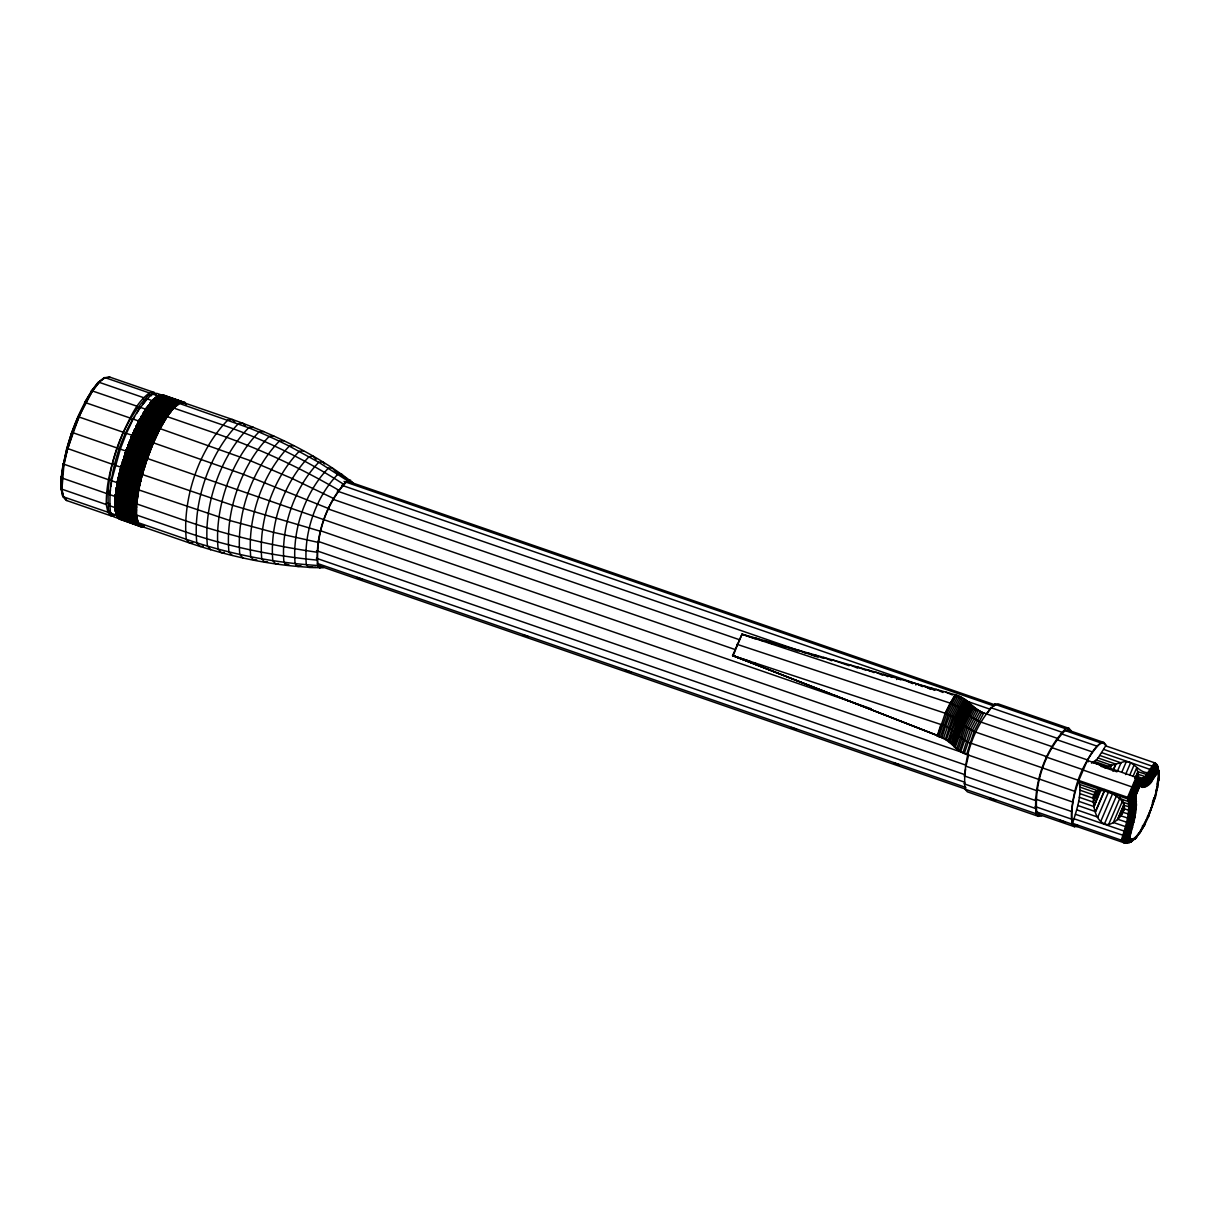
<?xml version="1.0" encoding="UTF-8"?>
<svg xmlns="http://www.w3.org/2000/svg" width="1220" height="1220" viewBox="0 0 1220 1220"><rect width="100%" height="100%" fill="white"/><g stroke="black" fill="none" stroke-linecap="round" stroke-linejoin="round"><path stroke-width="1.5" d="M955.656 696.391L955.672 694.912L741.989 634.202L732.595 655.536L938.271 735.858L890.066 717.024M115.183 507.855L115.092 509.518L115.183 507.855L136.472 515.206L136.457 516.899L136.472 515.206M115.58 509.762L115.488 511.424L115.58 509.762L136.869 517.112L136.853 518.805L136.869 517.112M115.763 512.964L115.976 511.668L115.961 513.361L137.57 520.498L137.265 519.018L115.427 511.348M116.678 515.053L116.373 513.574L137.662 520.925L137.647 522.617L137.662 520.925M1127.417 842.501L1135.271 838.659L1136.948 835.944L1133.548 838.659L1130.803 838.948L1127.89 842.334L1124.26 842.852L1074.759 825.803L1072.578 823.332C1076.65 809.668 1082.369 794.815 1078.785 780.48L1087.355 760.426A43.645 11.117 -70.9 0 1 1105.701 745.862L1155.157 763.003L1157.994 766.938L1158.481 774.182L1157.994 766.938C1152.717 775.356 1144.756 792.466 1136.14 777.277L1087.355 760.426L1088.118 761.859M1135.759 795.913L1132.19 797.682L1128.286 797.544L1078.785 780.48A43.645 11.117 -70.9 0 0 1072.578 823.332L1121.363 840.183L1126.777 839.955L1129.705 837.698L1134.89 817.583L1136.43 804.986L1135.759 795.913L1140.212 784.933L1138.626 779.107L1130.635 797.819C1134.036 812.123 1128.485 826.901 1124.444 840.534L1126.472 842.837M61.183 488.686L61.351 476.715L61.58 489.067L106.277 504.546L107.863 512.202L111.142 515.892L114.299 515.557M61.427 488.945L61.229 476.974M61.747 489.159C61.152 464.134 69.357 439.81 78.385 416.782L123.266 432.246C130.113 418.201 136.289 402.356 149.45 392.962L154.193 392.459L156.374 394.914M106.277 504.546C105.972 479.506 114.116 455.258 123.266 432.246M111.782 514.047L108.595 510.463C104.95 470.401 120.719 423.614 148.947 394.792L153.552 394.304M323.285 567.773C277.825 567.071 232.578 557.479 189.542 542.991L113.796 516.822L110.517 513.117C106.582 472.414 123.266 423.004 152.103 393.877L156.846 393.374L232.593 419.543C275.278 434.823 317.185 454.831 352.915 482.815L349.911 480.771M115.183 505.171L114.954 507.337L115.183 505.171L136.472 512.522L136.335 514.703L136.472 512.522M115.244 502.396L115.016 504.577L115.244 502.396L136.533 509.762L136.381 511.927L136.533 509.762M115.29 499.636L115.153 501.816L115.29 499.636L136.579 506.986L136.35 509.152L136.579 506.986M115.351 496.875L115.122 499.041L115.351 496.875L136.625 504.226L136.411 506.391L136.625 504.226M319.899 568.139L317.566 565.5C315.004 535.626 326.304 502.137 347.197 480.543L350.582 480.177M1041.697 815.982L1038.312 816.332L967.353 791.826L965.02 789.188C962.458 759.313 973.758 725.793 994.666 704.199L998.052 703.833L1069.01 728.355L1071.343 730.978M1038.312 816.332L1035.978 813.71C1033.416 783.819 1044.716 750.315 1065.624 728.706L1069.01 728.355M1077.672 826.382L1074.439 826.718L1072.197 824.202C1069.742 795.577 1080.569 763.491 1100.592 742.812L1103.825 742.462L1106.067 744.993M1158.298 769.881L1158.36 780.587L1158.481 777.552M1158.634 780.114L1158.619 770.445M1158.802 779.611L1158.847 771.055M1142.332 826.092L1144.772 824.202L1140.334 831.765M111.142 515.892L66.795 500.581L65.88 498.614M115.793 493.49L115.412 496.143L115.793 493.49L137.082 500.841L136.701 503.494L137.082 500.841M116.296 490.059L115.9 492.697L116.296 490.059L137.57 497.409L137.189 500.063L115.839 492.666M116.784 486.627L116.403 489.266L116.784 486.627L138.073 493.978L137.692 496.632L138.073 493.978M117.288 483.196L116.906 485.834L117.288 483.196L138.577 490.547L138.196 493.185L138.577 490.547M137.189 500.063L137.57 497.409M112.118 464.21L66.764 448.228L63.501 464.058L108.473 479.704M1157.978 781.09L1155.111 797.499L1154.867 796.324M116.739 516.121L139.568 524.371L116.739 515.908M118.279 517.005L117.654 517.463L117.638 516.304M119.194 518.896L143.274 526.537M184.433 402.981L185.059 402.524L185.074 403.683M1140.075 785.832C1146.144 791.46 1159.717 776.576 1149.392 772.656C1137.162 773.815 1133.334 757.178 1120.799 762.744C1115.476 764.162 1109.849 765.382 1105 767.959M121.131 466.62L122.107 463.691L143.396 471.042L142.42 474.153L121.131 466.62L142.42 474.153M122.397 462.365L143.685 470.127L144.646 467.016L123.357 459.65L122.64 461.236L122.397 462.365L143.685 470.127M123.647 458.552L124.623 455.624L123.647 458.735L144.936 466.086L145.912 462.975L124.486 455.822M124.898 454.511L125.874 451.583L147.162 458.933L146.202 462.045L124.898 454.511L146.202 462.045M142.404 473.97L143.396 471.042M143.67 469.944L144.646 467.016M145.912 462.975L144.936 466.086M146.186 461.861L147.162 458.933M1136.674 768.219L1138.519 774.593L1137.314 777.918L1144.223 781.105L1145.611 786.732M62.693 495L63.516 496.875L107.863 512.202M120.155 518.942L141.55 527.07L142.221 526.445M141.444 526.308L141.55 527.07M159.362 395.921L159.073 395.173L158.447 396.012M179.736 403.362L180.59 402.57L179.736 403.362L157.853 395.768L156.999 397.079L157.853 395.768M180.926 403.24L181.719 402.387L180.926 403.24L158.707 395.554M182.1 403.118L182.893 402.249L182.1 403.118L159.24 395.158M117.394 481.625L138.744 489.678L139.446 486.704L118.157 479.353L117.577 480.771L117.394 481.625L138.744 489.678M118.294 477.996L119.057 475.48L140.346 482.83L139.644 485.819L118.294 477.996L139.644 485.819M119.194 474.122L119.972 471.606L141.261 478.972L140.559 481.946L119.194 474.122L140.513 481.839M120.109 470.249L120.887 467.748L142.16 475.099L141.459 478.072L120.109 470.249L141.459 478.072M138.668 489.205L139.446 486.704M139.583 485.346L140.346 482.83M140.483 481.473L141.261 478.972M141.398 477.599L142.16 475.099M954.818 696.101L954.955 694.668C967.552 697.474 973.438 710.238 985.745 713.624L1056.703 738.13M956.358 696.666L956.495 695.232L946.75 713.807L938.805 736.59C950.609 739.732 956.175 751.901 968.07 754.982L1039.013 779.488M959.438 697.947L959.576 696.513L949.831 715.088L945.485 726.327L941.886 737.871L944.005 738.268M960.948 698.648L961.07 697.215L951.341 715.804L943.395 738.573M967.369 702.43L967.49 700.997L957.761 719.587L949.816 742.355L952.866 744.215L954.101 746.884L962.046 724.116L971.791 705.526L971.654 706.959M968.314 703.178L968.451 701.744L958.706 720.334L951.386 742.797M953.903 745.74L961.223 723.262L970.967 704.672L970.83 706.121L969.93 703.162L960.186 721.737L952.24 744.52L958.615 724.787M970.205 705.328L970.342 703.879L965.066 712.648L966.103 714.173M972.676 707.844L972.797 706.41L963.068 725L955.123 747.768L960.78 751.52L968.726 728.736L978.47 710.162M976.717 710.65L976.839 709.216L967.109 727.806L959.774 750.269M980.056 712.51L980.194 711.077L970.449 729.667L963.129 752.145M981.871 713.41L981.993 711.977L972.248 730.551L964.318 753.335M1151.39 781.471C1151.97 774.578 1142.499 773.404 1138.046 771.787L1135.134 778.573M126.209 450.637L127.383 447.603L148.672 454.953L147.498 457.988L126.209 450.637L127.383 447.603M127.734 446.703L128.908 443.668L127.734 446.703L149.023 454.053L150.197 451.019L128.786 443.805M129.259 442.768L130.418 439.734L151.707 447.084L150.533 450.119L129.259 442.768L130.418 439.734L151.707 447.084M130.769 438.834L131.943 435.799L153.232 443.15L152.058 446.184L130.769 438.834L131.943 435.799M147.498 457.988L148.672 454.953M149.023 454.053L150.197 451.019M150.533 450.119L151.585 447.221M152.058 446.184L153.232 443.15M61 488.198L63.013 496.586M138.058 523.014L138.272 523.929L138.119 522.739L116.769 515.648M185.943 404.338L185.73 403.408L185.882 404.613M1149.347 783.759C1150.369 777.811 1142.881 775.493 1138.519 774.593L1137.055 778.024M61.244 477.386L63.287 463.28L61.396 477.645M106.475 493.459L61.64 477.889C65.011 447.099 75.228 416.935 91.851 390.766L136.93 406.184M63.943 464.317L61.93 489.235L63.516 496.875M110.41 489.876L109.922 493.216L107.269 492.285M110.898 486.536L111.615 481.534M964.822 774.654L965.645 769.027M1157.124 784.216L1157.643 780.647M1158.71 778.07L1157.216 788.532L1158.878 779.107M1135.759 838.247L1140.776 831.018L1134.707 839.009M1147.41 785.528L1145.839 780.022L1138.184 776.606M139.751 524.585L139.919 525.774L139.751 524.585L117.547 517.051M1093.654 794.906C1099.799 784.673 1116.224 794.586 1122.232 801.265C1128.21 811.026 1117.764 821.929 1108.599 824.628C1095.499 824.171 1092.312 805.413 1093.654 794.906L1079.974 790.179M132.339 434.899L133.636 432.154L132.339 434.899L153.613 442.25L154.909 439.505L133.529 432.216M155.306 438.697L156.495 435.997L155.306 438.697L134.017 431.331L134.459 429.852L135.313 428.586L156.602 435.952L135.1 428.754M135.695 427.778L136.991 425.033L135.695 427.778L156.983 435.128L158.28 432.383L136.884 425.094M137.372 424.209L138.668 421.464L137.372 424.209L158.661 431.575L159.957 428.83L138.455 421.632M153.613 442.25L154.909 439.505M156.983 435.128L158.28 432.383M158.661 431.575L159.866 428.876M63.623 464.149L71.828 432.368L78.095 416.737L92.201 390.766M64.126 464.378L67.588 448.823L78.919 416.935M112.255 478.194L120.292 449.128L126.209 433.832L123.54 432.917M117.455 482.327L118.157 479.353M118.355 478.453L119.057 475.48M119.972 471.606L119.225 474.473M120.887 467.748L120.109 470.447M966.194 765.26L968.268 756.446M1068.354 730.2L1065.121 730.551C1045.098 751.23 1034.27 783.331 1036.726 811.971L1038.967 814.487M1156.041 791.353L1156.819 788.044M1157.445 786.763L1152.488 805.093M1155.416 797.194L1157.597 787.144M1143.963 787.373L1143.201 782.294L1138.992 780.083L1145.031 776.835L1154.471 762.713M97.524 383.187L99.216 382.333L143.564 397.644M1142.469 787.449L1142.225 783.011L1139.678 780.373L1145.732 777.125L1155.157 763.003M139.065 420.717L140.33 418.414L139.065 420.717L160.354 428.067L161.696 425.795L160.354 428.067M140.803 417.758L142.054 415.471L140.803 417.758L162.092 425.124L163.419 422.852L162.092 425.124M143.853 412.543L142.526 414.815L163.815 422.181L165.142 419.909L163.815 422.181M144.25 411.872L145.5 409.584L144.25 411.872L165.539 419.222L166.865 416.966L165.539 419.222M937.509 736.102L945.21 713.242L954.955 694.668M1141.188 786.961L1141.051 782.554L1137.863 779.641L1141.615 780.693L1144.68 779.046L1150.063 773.007L1155.797 763.43M66.795 448.335L71.766 432.353M67.771 448.884L72.819 432.703L72.026 432.429M121.131 466.803L122.107 463.691M122.397 462.761L123.357 459.65M124.913 454.694L125.874 451.583M958.035 695.842L948.306 714.432L940.361 737.2L937.265 736.026L940.864 724.482L732.595 655.536L831.994 694.393M946.232 740.052L954.177 717.284L963.907 698.694L963.785 700.143L965.081 700.905L965.203 699.472L955.473 718.046L948.138 740.525L946.842 739.762M954.65 735.629L955.641 732.473M960.293 724.665L952.652 745.237L960.476 722.392L965.401 712.297L960.277 707.875L950.014 703.071M955.87 739.427L957.334 734.684M1152.321 803.065L1153.952 797.819M1152.168 804.971L1154.333 798.048M1155.325 796.797L1148.386 816.698L1147.273 816.805M1155.416 797.011L1148.386 816.698M1140.105 785.894L1140.06 781.578L1136.14 777.277L1127.57 797.331C1131.153 811.666 1125.435 826.519 1121.363 840.183L1123.544 842.654M103.273 378.627L105.103 377.651L149.45 392.962M1128.881 842.593L1132.084 841.159L1133.548 838.659M145.988 409.005L147.147 407.205L145.988 409.005L167.277 416.355L168.497 414.617L167.277 416.355M147.635 406.87L148.794 405.07L147.635 406.87L168.924 414.22L170.083 412.421L168.924 414.22M149.298 404.735L150.456 402.951L149.298 404.735L170.587 412.101L171.745 410.301L170.587 412.101M150.945 402.615L152.103 400.816L150.945 402.615L172.233 409.966L173.453 408.227L172.233 409.966M72.468 432.582L85.293 402.57L130.006 417.987M751.962 662.872L733.22 655.765L737.383 644.999M1147.715 816.805L1151.634 806.694M1151.954 806.801L1143.841 825.803M1098.32 790.224L1093.303 802.135L1079.273 797.285M1093.089 797.392L1095.941 790.712M1093.166 801.586L1098.168 789.874M1101.34 789.37L1093.989 806.572L1078.617 801.265M1110.169 768.737L1111.633 765.306L1096.262 759.984L1091.519 763.171M1104.832 789.508L1095.407 811.559L1077.748 805.459M1112.808 770.857L1115.705 764.071L1098.046 757.971L1096.262 759.984M1095.499 812.032L1105.061 789.691M1113.143 770.781L1116.071 763.903M1097.695 817.37L1108.66 791.704M1117.444 771.177L1121.104 762.622M1100.562 821.853L1112.289 794.433M1121.805 772.153L1126.212 761.875M1104.268 824.354L1116.757 795.165M1125.557 774.563L1130.696 762.53M1108.599 824.628L1120.326 797.209M1129.842 774.929L1134.234 764.65M1113.219 822.737L1122.72 800.488M1132.968 776.53L1136.613 767.99M1117.459 819.626L1124.062 804.148M1135.088 778.36L1138.031 771.482M1124.26 804.01L1117.734 819.276L1128.744 822.875L1133.914 822.341M1124.55 807.259L1120.875 815.86L1129.598 818.635L1134.89 817.583M1124.581 808.601L1122.903 812.352L1131.031 814.67L1135.637 813.069M152.591 400.572L153.537 399.26L152.591 400.572L173.88 407.938L174.902 406.641L173.88 407.938M154.193 399.123L155.016 398.086L154.193 399.123L175.466 406.474L176.366 405.467L175.344 406.763L153.354 399.337L175.009 407.022M176.824 405.589L177.845 404.308L176.824 405.589L155.535 398.238L156.48 396.912L178.288 404.43L179.233 403.103L178.288 404.43M85.293 402.57L78.385 416.782M78.736 416.874L92.583 390.858L99.216 382.333M126.941 432.292L132.019 421.525M134.017 431.331L135.313 428.586M1139.114 779.793L1131.413 797.788C1134.737 812.078 1129.278 826.794 1125.236 840.412L1127.204 842.623M1139.51 780.556L1132.19 797.682C1135.393 811.956 1130.055 826.626 1126.029 840.229L1127.89 842.334L1130.94 841.998L1136.171 837.759M1139.831 781.379L1132.938 797.514C1136.003 811.773 1130.787 826.382 1126.777 839.955L1128.546 841.937L1131.535 841.617M1146.998 818.33L1138.961 833.534L1144.665 824.979M1144.192 825.574L1148.599 816.561M738.191 643.397L741.989 634.202L950.258 703.162L955.672 694.912M736.941 644.297L945.21 713.242L950.258 703.162M1135.789 795.989L1133.319 798.627L1128.896 799.313L1079.395 782.249M1098.046 757.971L1105.701 745.862M1158.177 767.837C1154.654 773.068 1147.669 789.203 1140.075 782.234L1133.624 797.301C1136.567 811.529 1131.489 826.062 1127.494 839.619L1129.14 841.48L1132.084 841.159M1158.268 768.783C1154.684 773.983 1147.898 789.721 1140.212 783.133L1134.28 797.026C1137.055 811.224 1132.13 825.696 1128.149 839.223L1129.674 840.931L1132.572 840.611M1158.253 769.728L1153.464 777.475L1147.562 784.094L1142.774 785.97L1140.258 784.033L1134.844 796.69L1135.683 802.577L1134.89 813.755L1128.744 838.765L1130.132 840.321L1132.984 840.016M1153.51 778.68L1157.948 771.604M915.808 684.984L916.51 683.779L922.442 686.601M1136.247 798.505C1132.618 804.864 1123.879 799.756 1119.289 798.124M91.851 390.766L84.546 402.615M85.476 402.6L92.4 390.812L99.018 382.272L105.103 377.651M134.657 416.721L132.751 419.985L130.082 419.07M136.579 413.443L138.5 410.164M962.519 697.947L952.789 716.536L945.454 739M966.408 700.234L956.663 718.824L952.317 730.063L948.733 741.592L950.426 742.065M969.26 706.929L960.887 723.125L955.473 718.046L945.21 713.242M983.854 712.815L974.109 731.405L966.789 753.884M1139.892 832.924L1144.756 824.613M1136.46 801.525C1133.441 806.466 1126.487 803.66 1122.568 801.845M896.609 679.494L897.386 678.35L900.711 679.845M1136.43 804.986L1131.733 807.427L1123.925 805.368M144.448 526.399L118.386 518.149L118.462 517.219L118.386 518.149M98.118 382.378L91.058 391.513L91.546 390.842M91.698 390.796L98.469 382.256L104.722 377.575M92.019 390.751L98.835 382.241M142.679 404.399L144.814 401.639M986.751 713.593L990.137 709.232M1134.097 839.253L1138.397 833.717M1135.271 838.659L1140.685 831.567M1136.155 808.845L1131.489 810.888L1124.077 808.89M160.14 395.127L159.637 395.89L160.43 395.021L183.015 403.012M162.855 394.838L162.001 395.631L162.794 394.777L185.12 402.615M108.214 377.59L109.846 377.132L154.193 392.459M154.696 398.284L176.473 405.696M97.569 383.019L104.325 377.59M155.535 398.238L156.556 396.957M1136.781 836.6L1129.583 842.501L1124.993 842.944L1122.842 840.519C1126.914 826.855 1132.587 812.032 1129.049 797.697L1137.482 777.994C1144.604 789.919 1154.013 771.36 1157.353 765.291L1158.924 772.946M1136.521 837.194L1130.284 842.303L1124.26 842.852L1122.08 840.382C1126.151 826.733 1131.855 811.879 1128.286 797.544L1136.826 777.582L1138.534 779.931M158.951 395.25L181.826 403.149M161.436 394.914L160.811 395.768L161.528 394.883L185.165 402.935M934.657 690.383L936.121 689.361L942.968 692.472M161.406 425.871L140.01 418.643M137.341 520.681L115.793 513.132M1132.724 827.297L1126.929 827.099L1113.463 822.509M937.265 736.026L939.43 736.285M952.195 743.529L959.53 721.05L969.26 702.461L969.793 704.596M956.922 748.394L964.257 725.915L973.987 707.325L973.865 708.774L975.222 709.704L975.344 708.271L965.615 726.861L958.279 749.324M160.247 395.051L185.12 403.408M1131.336 832.375L1125.709 831.598L1104.634 824.354M754.966 663.009L753.35 663.1M103.807 377.834L109.846 377.132M103.669 377.956L108.351 377.453M253.379 427.274L248.666 427.778L152.103 393.877M263.611 431.514L258.96 432.002L248.666 427.778C220.058 456.676 203.511 505.675 207.415 546.057L210.663 549.732M273.768 435.982L269.162 436.47L258.96 432.002C230.641 460.611 214.262 509.121 218.121 549.091L221.338 552.721L224.45 552.385M283.802 440.695L279.288 441.183L269.162 436.47C241.011 465.232 225.273 511.897 228.918 551.882L232.09 555.466M293.715 445.651L289.308 446.123L279.288 441.183C251.427 469.959 236.375 514.611 239.791 554.444L242.902 557.952M303.521 450.836L299.236 451.293C272.792 478.621 258.503 521.016 261.736 558.821L264.694 562.161L267.546 561.841M192.699 542.641L189.542 542.991L186.263 539.286L110.517 513.117M203.221 546.148L200.065 546.484L196.786 542.793C192.867 502.167 209.504 452.864 238.296 423.797L243.024 423.279L245.205 425.75M256.703 559.858L253.775 560.178L250.725 556.747C247.401 517.844 262.102 474.229 289.308 446.123L318.771 462.319L347.197 480.543M278.419 563.579L275.659 563.869L272.807 560.651C269.666 524.097 283.498 483.12 309.056 456.692L313.204 456.25L316.056 459.483M300.257 566.248L297.726 566.522L295.103 563.564C292.221 530.029 304.909 492.422 328.363 468.175L332.16 467.779L334.783 470.722L346.922 478.713M316.026 567.315L308.797 567.468L306.312 564.662C303.582 532.865 315.614 497.226 337.848 474.245L341.447 473.863L343.933 476.669M317.566 566.293L323.529 566.858M1074.759 825.803L1077.931 825.467M1133.304 839.36L1130.513 839.65L1129.263 838.247L1135.302 813.435L1136.11 802.074L1135.347 796.324L1140.212 784.933L1142.682 786.717L1145.763 786.015L1151.451 780.83L1158.146 770.674L1158.756 773.571M1129.766 837.515L1074.103 818.803M115.061 501.801L136.533 509.121L114.924 501.496M317.566 565.5C272.899 562.618 228.582 553.88 186.263 539.286C182.329 498.583 199.012 449.173 227.85 420.046L232.593 419.543L234.774 422.013M308.767 566.751L312.396 567.071M316.438 560.056C271.618 555.74 227.256 546.316 184.677 531.63L108.931 505.476M296.079 565.5L301.523 566.111M285.221 564.159L288.835 564.646M316.59 552.157C271.831 545.752 227.637 535.29 184.891 520.559L109.144 494.39M318.008 542.351L273.341 532.317L229.512 520.437L111.142 480.619M320.601 531.295L233.05 505.431L114.787 465.125M938.271 735.858L833.565 694.958L838.506 696.894M732.595 655.536L749.949 661.347M888.419 716.384L840.168 697.535M162.504 394.868L185.15 402.768M158.585 395.768L180.651 403.271M157.517 396.103L178.806 403.454M157.38 396.302L178.669 403.652M157.258 396.53L178.547 403.881M157.121 396.79L178.41 404.14M156.175 397.11L177.937 404.521M148.947 394.792L151.6 395.722M156.038 397.262L177.952 404.689M155.916 397.461L177.205 404.811M155.779 397.689L177.068 405.055M155.657 397.964L176.946 405.314M154.574 398.437L176.488 405.863M154.452 398.635L175.726 405.986M154.315 398.864L175.604 406.214M153.11 399.596L174.399 406.962M152.973 399.794L174.262 407.144M152.851 400.038L174.125 407.388M152.713 400.297L174.002 407.648M146.217 398.559L221.964 424.728C264.511 439.459 305.168 459.483 343.003 483.882M151.814 400.953L173.514 408.319M151.692 401.09L172.981 408.441M151.554 401.273L172.844 408.624M151.432 401.487L172.721 408.837M151.295 401.746L172.584 409.096M143.228 399.337L145.897 400.251M151.173 402.02L172.462 409.371M151.051 402.31L172.34 409.661M150.151 403.073L171.852 410.454M150.029 403.21L171.319 410.576M149.907 403.393L171.196 410.759M149.77 403.622L171.059 410.972M149.648 403.866L170.937 411.216M149.526 404.14L170.8 411.491M149.404 404.445L170.693 411.796M148.504 405.208L170.205 412.589M148.382 405.345L169.672 412.695M148.245 405.528L169.534 412.878M148.123 405.741L169.412 413.107M147.986 406.001L169.275 413.351M147.864 406.275L169.153 413.626M147.742 406.565L169.031 413.916M146.842 407.343L168.543 414.708M146.72 407.48L168.009 414.83M146.598 407.663L167.887 415.013M146.461 407.876L167.75 415.227M146.339 408.12L167.628 415.486M146.217 408.41L167.491 415.761M146.095 408.7L167.384 416.05M139.583 407.099L215.33 433.268C258.045 448.045 299.236 467.199 338.275 489.952M145.302 409.676L166.865 416.966M145.18 409.798L166.469 417.149M144.936 410.179L166.347 417.316M136.792 407.617L139.461 408.532M144.799 410.408L166.088 417.758M994.666 704.199L1065.624 728.706M144.677 410.683L165.95 418.033M144.555 410.972L165.828 418.323M347.273 481.107L995.749 705.13M1067.805 730.017L1103.825 742.462M144.433 411.262L165.722 418.628M144.341 411.567L165.63 418.933M344.04 481.458L994.315 706.09M1064.557 730.368L1100.592 742.812M165.142 419.909L143.579 412.619L164.746 420.107M143.335 412.909L164.624 420.259M143.197 413.122L164.486 420.473M143.075 413.351L164.364 420.717M142.938 413.626L164.227 420.976M142.816 413.916L164.105 421.266M142.709 414.205L163.999 421.571M142.603 414.525L163.892 421.876M990.472 707.539L1061.43 732.046M141.962 415.501L163.419 422.852M141.733 415.7L163.129 422.928M141.611 415.852L162.885 423.218M141.474 416.066L162.763 423.416M341.813 485.27L934.459 690.001M966.88 701.195L990.289 709.293M1060.546 733.555L1096.566 746M141.352 416.295L162.626 423.66M141.215 416.569L162.504 423.92M141.093 416.859L162.382 424.209M1103.764 749.431L1153.236 766.541L1156.789 769.164L1157.871 771.757M140.986 417.164L162.275 424.514M140.879 417.469L162.168 424.819M140.224 418.445L161.696 425.795M139.873 418.811L161.162 426.161M139.751 419.009L161.04 426.359M139.614 419.253L160.903 426.603M139.492 419.512L160.781 426.863M139.37 419.802L160.659 427.153M139.263 420.107L160.537 427.457M1101.828 752.664L1130.33 762.5M1130.97 762.729L1151.985 770.125L1154.745 772.58L1155.676 775.432M139.156 420.412L160.445 427.762M132.66 418.902L250.359 460.687L292.114 478.514L333.35 498.37M138.333 421.784L159.622 429.135M138.211 421.967L159.484 429.318M138.073 422.196L159.362 429.547M337.284 491.096L818.132 657.199M1056.566 739.579L1092.053 751.825M137.951 422.455L159.225 429.806M137.814 422.73L159.103 430.08M137.707 423.035L158.996 430.386M1099.921 755.515L1120.799 762.744M137.601 423.325L158.89 430.69M137.509 423.63L158.798 430.995M137.433 423.935L158.722 431.285M136.777 425.185L158.066 432.551M136.518 425.536L157.944 432.688M136.396 425.75L157.685 433.115M136.259 426.009L157.548 433.359M136.137 426.298L157.426 433.649M136.03 426.588L157.304 433.939M135.923 426.893L157.197 434.244M135.832 427.198L157.121 434.549M135.755 427.488L157.044 434.854M134.978 428.906L156.251 436.257M134.84 429.089L156.129 436.44M134.719 429.318L155.992 436.668M134.581 429.577L155.87 436.928M1051.762 746.548L980.804 722.026L971.913 717.634L965.401 712.297M134.459 429.852L155.748 437.202M1094.553 761.539L1108.583 766.374M134.337 430.141L155.626 437.507M134.23 430.446L155.519 437.812M332.572 499.148L739.564 639.753M1051.838 747.631L1087.325 759.892M134.139 430.751L155.428 438.117M134.078 431.057L155.352 438.407M1092.967 762.607L1106.388 767.243M1100.73 766.206L1116.94 771.818M1137.086 778.909L1140.288 780.022M133.285 432.459L154.696 439.657M133.163 432.658L154.452 440.008M133.026 432.871L154.315 440.237M132.904 433.13L154.193 440.481M132.782 433.42L154.055 440.771M132.66 433.71L153.949 441.06M132.553 434.015L153.842 441.365M132.462 434.32L153.75 441.671M132.385 434.61L153.674 441.975M125.919 433.176L243.832 474.504L328.546 508.542M131.821 435.937L153.11 443.287M131.699 436.104L152.988 443.455M131.577 436.318L152.851 443.668M131.44 436.562L152.729 443.912M131.318 436.836L152.607 444.187M131.196 437.126L152.485 444.476M131.089 437.431L152.363 444.781M130.982 437.736L152.271 445.087M130.906 438.041L152.195 445.391M130.845 438.331L152.134 445.681M130.799 438.59L152.088 445.94M1046.958 756.72L976 732.198L965.615 726.861L959.804 721.706M130.052 440.252L151.463 447.389M327.966 508.892L734.974 649.497M1045.464 756.766L1082.719 769.622M129.915 440.496L151.204 447.847M129.793 440.771L151.082 448.121M1082.857 769.957L1132.343 787.068L1137.803 790.621M129.671 441.06L150.96 448.411M129.564 441.365L150.853 448.716M129.457 441.671L150.746 449.021M129.381 441.975L150.67 449.326M129.32 442.265L150.609 449.616M129.274 442.524L150.563 449.875M128.664 443.973L149.938 451.324M128.527 444.187L149.816 451.537M128.39 444.431L149.679 451.781M128.268 444.705L149.557 452.056M128.146 444.995L149.435 452.345M128.039 445.3L149.328 452.65M127.948 445.605L149.236 452.955M127.856 445.91L149.145 453.261M127.795 446.184L149.084 453.55M127.749 446.459L149.038 453.809M127.261 447.74L148.55 455.091M127.139 447.908L148.428 455.258M127.002 448.121L148.291 455.472M126.88 448.365L148.154 455.716M126.743 448.64L148.032 455.99M126.621 448.929L147.91 456.28M126.514 449.234L147.803 456.585M126.422 449.539L147.712 456.89M126.346 449.844L147.62 457.195M126.27 450.119L147.559 457.485M126.239 450.393L147.513 457.744M72.819 432.703L117.166 448.014M117.623 448.197L324.2 519.766M323.803 519.659L871.278 708.789M1042.612 767.959L971.654 743.438C959.347 740.067 953.461 727.288 940.864 724.482M1043.085 768.142L1078.556 780.388M125.751 451.781L147.04 459.132M125.614 452.01L146.903 459.361M125.492 452.269L146.781 459.62M125.37 452.559L146.659 459.909M125.248 452.849L146.537 460.214M125.157 453.154L146.446 460.519M125.065 453.459L146.354 460.825M124.989 453.764L146.278 461.114M124.943 454.038L146.232 461.389M124.913 454.282L146.202 461.648M1079.807 784.475L1097.969 790.758M124.364 456.051L145.653 463.402M124.226 456.31L145.516 463.661M124.104 456.6L145.393 463.951M123.998 456.89L145.287 464.256M1079.99 787.129L1095.057 792.344M123.891 457.195L145.18 464.561M123.8 457.5L145.088 464.85M123.738 457.805L145.027 465.155M123.677 458.079L144.966 465.43M123.647 458.324L144.936 465.674M123.235 459.849L144.524 467.214M123.098 460.092L144.387 467.443M122.976 460.352L144.265 467.702M122.854 460.626L144.143 467.992M122.732 460.931L144.021 468.282M122.64 461.236L143.929 468.587M122.549 461.541L143.838 468.892M122.473 461.831L143.762 469.182M122.427 462.105L143.716 469.471M320.357 530.7L968.68 754.677M1039.638 779.183L1075.11 791.444M1079.73 793.579L1093.15 798.215M121.969 463.89L143.258 471.24M121.847 464.118L143.136 471.484M121.71 464.393L142.999 471.743M121.588 464.667L142.877 472.033M121.481 464.972L142.77 472.323M121.375 465.278L142.664 472.628M121.283 465.582L142.572 472.933M121.222 465.872L142.511 473.223M121.161 466.147L142.45 473.497M121.131 466.406L142.42 473.757M112.743 463.905L115.397 464.82M120.749 467.992L142.038 475.342M120.627 468.266L141.916 475.617M120.505 468.571L141.794 475.922M120.399 468.861L141.688 476.227M120.307 469.166L141.596 476.532M120.231 469.471L141.52 476.822M120.17 469.761L141.459 477.111M120.124 470.02L141.413 477.371M119.834 471.865L141.124 479.216M119.712 472.14L141.001 479.49M119.59 472.43L140.879 479.78M119.484 472.735L140.773 480.085M317.871 541.284L966.347 765.306M1036.603 789.569L1072.624 802.013M119.392 473.04L140.681 480.39M119.316 473.345L140.605 480.695M119.255 473.619L140.544 480.985M119.225 473.894L140.498 481.244M965.462 766.023L1036.42 790.545M119.209 474.321L140.483 481.671M118.935 475.724L140.224 483.089M118.813 476.013L140.087 483.364M118.691 476.303L139.98 483.654M118.584 476.608L139.873 483.959M118.492 476.913L139.766 484.264M118.416 477.203L139.69 484.569M118.355 477.493L139.629 484.843M118.309 477.752L139.599 485.103M118.309 478.347L139.599 485.697M1076.711 809.821L1097.588 817.034M118.02 479.597L139.309 486.948M117.898 479.872L139.187 487.222M117.776 480.161L139.065 487.527M117.669 480.466L138.958 487.832M117.577 480.771L138.867 488.137M117.501 481.076L138.79 488.427M117.44 481.366L138.729 488.717M109.205 478.941L111.859 479.856M117.379 482.053L138.668 489.403M316.514 550.678L964.989 774.7M1035.231 798.963L1071.267 811.407M964.044 775.844L1035.002 800.351M1075.476 814.289L1103.993 824.14M117.166 483.486L138.455 490.837M117.059 483.776L138.333 491.126M116.952 484.081L138.241 491.431M116.876 484.386L138.15 491.736M116.8 484.675L138.089 492.026M116.754 484.95L138.043 492.3M116.724 485.194L138.012 492.544M116.724 485.407L138.028 492.941M116.769 485.712L138.196 493.185M116.662 486.917L137.951 494.268M116.556 487.207L137.845 494.573M116.449 487.512L137.738 494.878M116.373 487.817L137.662 495.183M116.312 488.107L137.585 495.472M116.251 488.381L137.54 495.732M116.235 488.625L137.509 495.991M116.22 488.839L137.509 496.204M116.235 489.022L137.616 496.586M316.361 558.241L964.837 782.264M1035.094 806.527L1071.114 818.971M116.175 490.349L137.448 497.699M116.052 490.654L137.341 498.004M115.961 490.958L137.25 498.309M963.891 783.743L1034.85 808.25M115.87 491.248L137.158 498.614M115.808 491.538L137.097 498.904M115.763 491.812L137.052 499.178M115.732 492.057L137.006 499.636M115.748 492.453L137.067 499.941M115.671 493.78L136.96 501.13M317.444 563.472L965.92 787.479M1036.177 811.757L1072.197 824.202M115.564 494.085L136.838 501.435M357.155 577.472L362.553 579.332M522.877 634.72L528.275 636.581M625.54 670.192L630.953 672.052M791.261 727.44L796.675 729.301M893.94 762.912L899.353 764.772M1059.661 820.16L1065.075 822.021M115.458 494.39L136.747 501.74M115.381 494.695L136.655 502.045M115.305 494.984L136.594 502.335M115.259 495.259L136.548 502.609M317.886 565.363L966.362 789.386M1038.418 814.274L1074.439 826.718M115.229 495.503L136.518 502.853M965.02 789.188L1035.978 813.71M115.229 495.716L136.533 503.235M115.275 496.021L136.701 503.494M990.259 798.2L995.581 800.045M115.244 497.18L136.533 504.531M115.153 497.486L136.442 504.836M115.076 497.775L136.365 505.126M115.016 498.05L136.304 505.416M114.985 498.309L136.274 505.659M114.97 498.538L136.259 506.087M115 498.873L136.594 506.361M115.183 499.941L136.472 507.291M115.092 500.246L136.381 507.596M115.031 500.536L136.304 507.901M114.97 500.825L136.259 508.176M114.939 501.084L136.213 508.435M114.924 501.313L136.198 508.664M115.137 502.701L136.426 510.067M115.046 503.006L136.335 510.356M114.97 503.311L136.259 510.661M114.909 503.586L136.198 510.936M114.878 503.845L136.167 511.195M114.863 504.074L136.152 511.424M114.878 504.257L136.152 511.622M114.894 504.409L136.487 511.882M115.076 505.476L136.365 512.827M107.055 503.036L109.724 503.967M114.985 505.781L136.274 513.132M114.924 506.071L136.198 513.422M114.863 506.361L136.152 513.712M114.832 506.605L136.106 513.971M114.817 506.834L136.106 514.382M114.848 507.169L136.426 514.657M115.107 508.145L136.396 515.496M115.046 508.435L136.335 515.785M115 508.709L136.289 516.06M114.985 508.938L136.259 516.304M114.97 509.152L136.777 516.67M115 509.32L136.655 516.792M115.503 510.067L136.792 517.417M115.442 510.341L136.731 517.707M115.397 510.616L136.686 517.966M115.381 510.86L136.655 518.21M115.366 511.058L137.174 518.576M115.9 511.973L137.189 519.323M115.839 512.263L137.128 519.613M115.793 512.522L137.052 520.116M116.296 513.879L137.585 521.23M116.235 514.169L137.524 521.519M116.19 514.428L137.479 521.779M116.159 514.672L137.448 522.023M116.159 514.87L137.967 522.404M116.784 516.441L139.568 524.371M117.562 517.234L141.627 525.713M117.654 517.463L144.097 526.796M119.194 519.079L141.84 526.964M857.523 667.02L865.986 670.253M1139.755 780.769C1148.432 781.73 1152.275 769.85 1156.377 763.949L1157.887 769.347L1156.895 764.574C1152.809 770.476 1148.935 782.294 1140.258 781.303M733.22 655.765L831.827 694.287M832.497 659.913L849.151 665.708M814.838 654.896L823.378 658.342M756.095 638.212L763.827 641.339M823.622 657.397L831.781 660.752M849.364 664.702L857.797 668.179M799.237 650.458L805.398 653.005M807.579 652.837L814.945 655.933M741.989 634.202L755.271 638.853M874.115 672.616L867.816 669.948L869.982 671.442M764.391 640.561L769.088 642.574M798.032 651.068L783.85 646.097L784.445 647.408L778.36 644.541M945.759 692.091L952.362 694.958M906.628 680.973L912.743 683.642M875.884 672.235L882.807 675.285M776.057 644.557L771.833 642.681L772.199 643.916M889.166 676.017L892.14 677.405M883.494 674.401L887.84 676.658M924.303 685.991L930.036 689.056L931.348 688.004L933.559 689.59M1140.06 781.578C1148.432 786.198 1153.861 771.513 1157.719 766.084L1159 772.321M1129.705 837.698L1130.803 838.948M1125.74 842.928L1123.635 840.565C1127.692 826.916 1133.319 812.108 1129.842 797.788L1138.077 778.497L1138.794 779.824M352.534 483.684L350.262 481.107L346.953 481.458C326.487 502.594 315.431 535.382 317.932 564.631L320.219 567.208M324.581 463.966L322.751 461.892L318.771 462.319C294.203 487.71 280.92 527.101 283.924 562.222L286.669 565.333M62.571 495.381L65.788 499.209M62.571 495.762L66.795 500.581M62.769 496.296L66.276 500.276M137.265 519.018L137.57 520.498M61.58 489.067L63.333 496.799M61 488.03L62.678 496.128M140.483 526.034L140.483 526.034M184.22 402.661L183.29 402.981L184.22 402.661M1100.242 789.111L1093.989 806.572L1100.333 789.096"/></g></svg>
